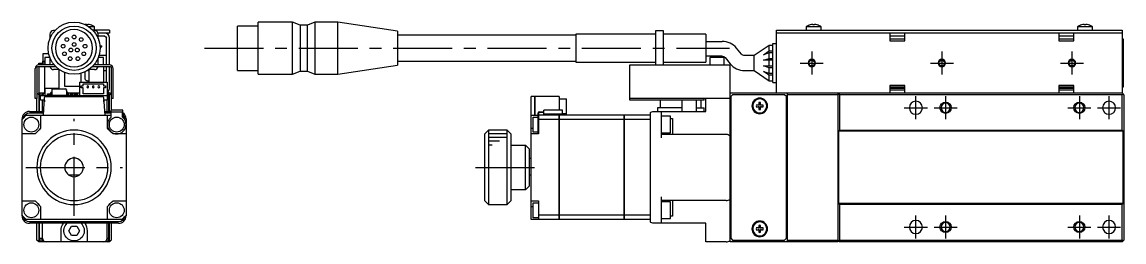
# Model space of a CAD drawing. Extents: x -1 to 623, y -8 to 193.
# Drawn here: x 326.5 to 623, y 73 to 132 of the extents above; entities that cross this region are included whole.
import ezdxf

# ---------------------------------------------------------------- set-up
doc = ezdxf.new("R2010")
doc.units = 0
doc.header["$LTSCALE"] = 0.5
doc.linetypes.add('CENTER', pattern=[50.8, 31.75, -6.35, 6.35, -6.35])
for name, color, linetype in [('MSM_CENTER', 1, 'CENTER'), ('MSM_CONTINUOUS', 7, 'CONTINUOUS'), ('MSM_NARROW', 5, 'CONTINUOUS')]:
    doc.layers.add(name, color=color, linetype=linetype)

msp = doc.modelspace()

# ---------------------------------------------------------------- linework, layer by layer
at = {"layer": 'MSM_CENTER'}
for p, q in [((375.56, 125), (516.82, 125)), ((539, 124.1), (539, 117.9)), ((574, 124.1), (574, 117.9)), ((609, 124.1), (609, 117.9)), ((535.9, 121), (542.1, 121)), ((570.9, 121), (577.1, 121)), ((605.9, 121), (612.1, 121)), ((567, 105.9), (567, 112.1)), ((575, 112.1), (575, 105.9)), ((611, 112.1), (611, 105.9)), ((619, 105.9), (619, 112.1)), ((563.9, 109), (570.1, 109)), ((571.9, 109), (578.1, 109)), ((607.9, 109), (614.1, 109)), ((615.9, 109), (622.1, 109)), ((340.5, 80), (340.5, 106)), ((327.5, 93), (353.5, 93)), ((448.5, 93), (466.5, 93)), ((567, 73.9), (567, 80.1)), ((575, 80.1), (575, 73.9)), ((611, 80.1), (611, 73.9)), ((619, 73.9), (619, 80.1)), ((563.9, 77), (570.1, 77)), ((571.9, 77), (578.1, 77)), ((607.9, 77), (614.1, 77)), ((615.9, 77), (622.1, 77))]:
    msp.add_line(p, q, dxfattribs=at)
at = {"layer": 'MSM_CONTINUOUS'}
for p, q in [((343.8, 131.26), (343.8, 131.39)), ((344.2, 131.26), (343.8, 131.26)), ((344.2, 131.39), (344.2, 131.26)), ((346, 130.7), (344.57, 130.7)), ((344.95, 131.26), (344.93, 131.26)), ((346, 129.8), (346, 130.7)), ((384.5, 119.05), (384.5, 130.95)), ((390, 130.95), (384.5, 130.95)), ((390, 118), (390, 132)), ((399.3, 132), (390, 132)), ((399.3, 118), (399.3, 132)), ((401.3, 131.15), (399.3, 132)), ((401.3, 131.15), (401.3, 118.85)), ((403.3, 131.15), (401.3, 131.15)), ((405.3, 132), (403.3, 131.15)), ((403.3, 118.85), (403.3, 131.15)), ((405.3, 132), (405.3, 118)), ((411.5, 132), (405.3, 132)), ((411.5, 118), (411.5, 132)), ((427.5, 129.57), (411.5, 132)), ((541.5, 130.7), (537.5, 130.7)), ((537.5, 130.7), (537.5, 129.8)), ((538.57, 131.26), (538.55, 131.26)), ((539.3, 131.26), (539.3, 131.39)), ((539.7, 131.26), (539.3, 131.26)), ((539.7, 131.39), (539.7, 131.26)), ((540.45, 131.26), (540.43, 131.26)), ((541.5, 129.8), (541.5, 130.7)), ((614.5, 130.7), (610.5, 130.7)), ((610.5, 130.7), (610.5, 129.8)), ((611.57, 131.26), (611.55, 131.26)), ((612.3, 131.26), (612.3, 131.39)), ((612.7, 131.26), (612.3, 131.26)), ((612.7, 131.39), (612.7, 131.26)), ((613.45, 131.26), (613.43, 131.26)), ((614.5, 129.8), (614.5, 130.7)), ((334, 128.75), (334, 127.6)), ((335.36, 129.75), (335, 129.75)), ((350, 129.8), (345.6, 129.8)), ((346, 129.75), (345.64, 129.75)), ((350, 129), (346.97, 129)), ((347, 127.6), (347, 128.75)), ((348.8, 128.2), (347, 128.2)), ((347.2, 127.5), (347.04, 127.5)), ((347.2, 127.03), (347.2, 127.5)), ((349.2, 120.5), (349.2, 127.8)), ((350, 129.8), (350, 129)), ((350, 120.5), (350, 127.8)), ((427.5, 129.57), (427.5, 120.43)), ((475.5, 128.5), (427.5, 128.5)), ((475.5, 128.75), (475.5, 121.25)), ((497, 128.75), (475.5, 128.75)), ((497, 129.75), (499, 129.75)), ((497, 120.5), (497, 129.75)), ((499, 129.75), (499, 120.5)), ((510.5, 128.75), (499, 128.75)), ((510.5, 128.75), (510.5, 121.25)), ((529.5, 113), (529.5, 129.8)), ((529.5, 129.8), (622.5, 129.8)), ((622.5, 129), (529.5, 129)), ((560, 129), (560, 127)), ((564, 128.2), (560, 128.2)), ((560, 127.5), (564, 127.5)), ((564, 127), (564, 129)), ((605.5, 129), (605.5, 127)), ((609.5, 128.2), (605.5, 128.2)), ((605.5, 127.5), (609.5, 127.5)), ((609.5, 127), (609.5, 129)), ((622.5, 129.8), (622.5, 113)), ((622.5, 127.5), (622.8, 127.5)), ((622.8, 127.5), (622.8, 114.5)), ((347.47, 125.63), (348, 125.63)), ((347.49, 125.38), (348, 125.38)), ((348, 125.38), (348, 125.63)), ((510.5, 126.83), (514.89, 126.83)), ((520.13, 123.36), (518.72, 125.04)), ((527.5, 125.75), (523.5, 123)), ((527.5, 124.25), (527.5, 125.75)), ((528.5, 125.75), (527.5, 125.75)), ((528.5, 115.75), (528.5, 126.25)), ((528.5, 126.25), (529.5, 126.25)), ((560, 127), (564, 127)), ((605.5, 127), (609.5, 127)), ((332.1, 123.5), (332.1, 121.5)), ((333.66, 123.5), (332.1, 123.5)), ((332.6, 122.5), (332.6, 120.5)), ((333.96, 122.5), (332.6, 122.5)), ((334, 122.4), (334, 120.5)), ((347, 120.5), (347, 122.4)), ((348.4, 122.5), (347.04, 122.5)), ((347.2, 122.5), (347.2, 122.97)), ((349.2, 123), (347.21, 123)), ((348.4, 120.5), (348.4, 122.5)), ((514.89, 122.83), (510.5, 122.83)), ((515.4, 122.5), (511.6, 122.5)), ((511.6, 122.5), (511.6, 120.5)), ((515.4, 120.5), (515.4, 122.5)), ((515.65, 122.47), (517.07, 120.79)), ((523.5, 123), (520.9, 123)), ((523.5, 119), (523.5, 123)), ((526.05, 123.25), (527.5, 124.25)), ((527.5, 123.75), (526.05, 123.25)), ((526.05, 121.75), (527.5, 122.25)), ((528.5, 121.75), (526.05, 121.75)), ((527.5, 124.25), (528.5, 124.25)), ((527.5, 122.25), (527.5, 123.75)), ((528.5, 123.75), (527.5, 123.75)), ((527.5, 122.25), (528.5, 122.25)), ((527.5, 120.25), (527.5, 121.75)), ((330, 111.5), (330, 119.5)), ((330.5, 119.8), (330.5, 111.5)), ((335.6, 120), (330.7, 120)), ((331, 121), (332, 121)), ((331, 120.5), (331, 121)), ((335.14, 120.5), (331, 120.5)), ((331, 120), (331, 113)), ((332, 121.5), (332, 121)), ((332, 121.5), (332.6, 121.5)), ((332, 121.5), (332.1, 121.5)), ((332.6, 121), (332, 121)), ((332, 121), (332, 120.5)), ((332.1, 121.5), (332.6, 121.5)), ((332.5, 120), (332.5, 113)), ((335, 120.5), (335, 120.67)), ((336.51, 119.25), (335, 119.25)), ((336.5, 114.08), (336.5, 119.25)), ((343.4, 118.63), (343.4, 117)), ((346, 119.25), (344.49, 119.25)), ((344.5, 119.25), (344.5, 115.9)), ((350.3, 120), (345.4, 120)), ((350, 120.5), (345.86, 120.5)), ((346, 120.67), (346, 120.5)), ((348.5, 115.9), (348.5, 120)), ((348.5, 119), (349.2, 119)), ((349.2, 115.9), (349.2, 120)), ((350, 114.2), (350, 120)), ((350.5, 119.8), (350.5, 111.5)), ((351, 111.5), (351, 119.5)), ((384.5, 119.05), (390, 119.05)), ((399.3, 118), (401.3, 118.85)), ((401.3, 118.85), (403.3, 118.85)), ((403.3, 118.85), (405.3, 118)), ((411.5, 118), (427.5, 120.43)), ((427.5, 121.5), (475.5, 121.5)), ((475.5, 121.25), (497, 121.25)), ((490, 111), (490, 120.5)), ((490, 120.5), (517, 120.5)), ((499, 121.25), (510.5, 121.25)), ((517, 73), (517, 120.5)), ((520.9, 119), (523.5, 119)), ((523.5, 119), (527.5, 116.25)), ((526.05, 120.25), (528.5, 120.25)), ((527.5, 119.75), (526.05, 120.25)), ((526.05, 118.75), (527.5, 118.25)), ((527.5, 117.75), (526.05, 118.75)), ((527.5, 118.25), (527.5, 119.75)), ((528.5, 119.75), (527.5, 119.75)), ((338, 114.75), (338, 118.46)), ((341.92, 115.9), (349.42, 115.9)), ((341.92, 115.9), (341.92, 112.2)), ((342.3, 118.24), (342.3, 115.9)), ((349.42, 115.9), (349.42, 112.2)), ((390, 118), (399.3, 118)), ((405.3, 118), (411.5, 118)), ((527.5, 118.25), (528.5, 118.25)), ((527.5, 116.25), (527.5, 117.75)), ((528.5, 117.75), (527.5, 117.75)), ((527.5, 116.25), (528.5, 116.25)), ((528.5, 115.75), (529.5, 115.75)), ((330.5, 112.5), (331, 113)), ((331, 112.5), (330.75, 112.75)), ((331.5, 113), (331, 112.5)), ((331, 113), (332.5, 113)), ((332, 112.2), (332, 113)), ((332.5, 113), (332.6, 113)), ((332.6, 114.2), (332.6, 112.2)), ((336.4, 114.2), (332.6, 114.2)), ((333.32, 112.75), (334.16, 112.75)), ((333.32, 112.2), (333.32, 112.75)), ((334.16, 112.53), (334.16, 112.86)), ((334.39, 112.86), (334.39, 112.53)), ((334.39, 112.75), (334.6, 112.75)), ((334.6, 113.19), (334.49, 113.19)), ((334.6, 112.96), (334.49, 112.96)), ((334.6, 112.4), (334.6, 113.98)), ((334.7, 114.08), (338.08, 114.08)), ((336.4, 114.08), (336.4, 114.2)), ((341.92, 114.75), (338, 114.75)), ((338.15, 114.05), (338.47, 113.73)), ((338.5, 113.66), (338.5, 112.4)), ((338.61, 113.19), (338.5, 113.19)), ((338.61, 112.96), (338.5, 112.96)), ((338.5, 112.75), (338.71, 112.75)), ((338.71, 112.86), (338.71, 112.53)), ((338.91, 113), (341.92, 113)), ((338.94, 112.53), (338.94, 112.86)), ((338.94, 112.75), (339, 112.75)), ((339, 112.44), (339, 113)), ((339.5, 112.43), (339.5, 113)), ((339.5, 112.75), (340.25, 112.75)), ((340.25, 112.2), (340.25, 113)), ((340.75, 112.2), (340.75, 113)), ((340.75, 112.75), (341.5, 112.75)), ((341.5, 112.2), (341.5, 113)), ((342.42, 114.35), (342.42, 114.85)), ((342.42, 114.85), (342.92, 114.85)), ((342.92, 114.35), (342.42, 114.35)), ((342.92, 114.85), (342.92, 115.4)), ((342.92, 115.4), (348.42, 115.4)), ((342.92, 112.7), (342.92, 114.35)), ((348.42, 112.7), (342.92, 112.7)), ((348.42, 115.4), (348.42, 114.85)), ((348.42, 114.85), (348.92, 114.85)), ((348.92, 114.35), (348.42, 114.35)), ((348.42, 114.35), (348.42, 112.7)), ((348.92, 114.85), (348.92, 114.35)), ((350, 113), (349.42, 113)), ((350, 112.5), (349.5, 113)), ((350, 113), (350.5, 112.5)), ((350.25, 112.75), (350, 112.5)), ((517, 113), (622.5, 113)), ((532.5, 73), (532.5, 113)), ((546, 113), (546, 73)), ((546.25, 112.75), (546, 112.5)), ((546.5, 113), (546.25, 112.75)), ((546.25, 112.75), (546.5, 112.5)), ((560, 115), (560, 113)), ((564, 115), (560, 115)), ((564, 114.5), (560, 114.5)), ((560, 114.3), (564, 114.3)), ((560, 113.8), (560.95, 113.8)), ((560.95, 113.8), (563.05, 113.8)), ((563.05, 113.8), (564, 113.8)), ((563.5, 114.5), (563.5, 114.3)), ((564, 113), (564, 115)), ((609.5, 115), (605.5, 115)), ((605.5, 115), (605.5, 113)), ((609.5, 114.5), (605.5, 114.5)), ((605.5, 114.3), (609.5, 114.3)), ((605.5, 113.8), (606.45, 113.8)), ((606.45, 113.8), (608.55, 113.8)), ((608.55, 113.8), (609.5, 113.8)), ((609.5, 113), (609.5, 115)), ((622.8, 114.5), (622.5, 114.5)), ((622.75, 112.75), (622.5, 113)), ((622.5, 112.5), (622.75, 112.75)), ((623, 112.5), (622.75, 112.75)), ((330.5, 111.5), (330, 111.5)), ((330.5, 108), (330.5, 111.5)), ((331, 112.5), (331, 108)), ((331.2, 112.5), (332, 112.5)), ((331.2, 108), (331.2, 112.5)), ((331.5, 112), (331.2, 112)), ((331.5, 111), (331.5, 112.2)), ((349.5, 112.2), (331.5, 112.2)), ((332.53, 111), (331.5, 111)), ((332, 108), (332, 111)), ((332.25, 107), (332.58, 111.72)), ((332.5, 111), (332.5, 110.58)), ((332.88, 112), (348.12, 112)), ((333.55, 112.2), (333.55, 112.43)), ((334.06, 112.43), (333.55, 112.43)), ((333.8, 112.2), (333.8, 112.43)), ((333.86, 112.2), (333.86, 112.43)), ((334.28, 112.2), (334.28, 112.28)), ((338.4, 112.3), (334.7, 112.3)), ((336.28, 112.2), (336.28, 112.3)), ((336.4, 112.2), (336.4, 112.3)), ((337, 112.3), (337, 112.2)), ((337.81, 112.2), (337.81, 112.3)), ((338.5, 112.63), (338.71, 112.63)), ((338.94, 112.63), (339, 112.63)), ((339, 112.2), (339, 112.2)), ((339.04, 112.43), (339.55, 112.43)), ((339.23, 112.43), (339.23, 112.2)), ((339.3, 112.43), (339.3, 112.2)), ((339.5, 112.63), (340.25, 112.63)), ((339.55, 112.43), (339.55, 112.2)), ((340.75, 112.63), (341.5, 112.63)), ((348.42, 111.72), (348.75, 107)), ((349.5, 111), (348.47, 111)), ((348.5, 110.58), (348.5, 111)), ((349.4, 108), (349.4, 111)), ((349.42, 112.5), (349.8, 112.5)), ((349.5, 111), (349.5, 112.2)), ((349.8, 112), (349.5, 112)), ((349.8, 112.5), (349.8, 108)), ((350, 108), (350, 112.5)), ((350.5, 111.5), (350.5, 108.4)), ((351, 111.5), (350.5, 111.5)), ((463.5, 79), (463.5, 112)), ((464.5, 112), (463.5, 112)), ((464.5, 107), (464.5, 112)), ((464.5, 111.99), (464.51, 111.99)), ((464.51, 112), (464.51, 107)), ((471, 112), (464.51, 112)), ((471, 112), (471, 108.4)), ((471, 111.4), (473, 111.4)), ((471, 111), (471.01, 111)), ((471.01, 111), (471.01, 108.4)), ((473, 107), (473, 111.4)), ((517, 111.5), (490, 111.5)), ((510, 111), (490, 111)), ((498.25, 109), (498.25, 111)), ((504, 111), (504, 108)), ((508, 108), (508, 111)), ((509.25, 109), (509.25, 111)), ((510, 111), (510, 111.5)), ((510.5, 108), (510.5, 111.5)), ((517.7, 112.5), (517.2, 112)), ((517.2, 112), (517.2, 74)), ((531.7, 112.5), (517.7, 112.5)), ((524.76, 109.74), (524.08, 109.74)), ((524.76, 110.42), (524.76, 109.74)), ((525.24, 109.74), (525.24, 110.42)), ((525.92, 109.74), (525.24, 109.74)), ((532.2, 112), (531.7, 112.5)), ((532.2, 74), (532.2, 112)), ((546, 112.5), (532.5, 112.5)), ((546.5, 112.5), (546.5, 103)), ((622.5, 112.5), (546.5, 112.5)), ((622.5, 103), (622.5, 112.5)), ((623, 112.5), (623, 73.5)), ((327.65, 107), (350.5, 107)), ((328.5, 108), (332.32, 108)), ((328.5, 107.62), (332.29, 107.62)), ((331.5, 107), (331.5, 103.5)), ((348.68, 108), (350.4, 108)), ((348.71, 107.62), (350.4, 107.62)), ((349.5, 103.5), (349.5, 107)), ((350.4, 108.4), (350.4, 107.3)), ((353.6, 108.4), (350.4, 108.4)), ((350.4, 107.3), (350.5, 107.3)), ((350.5, 106.5), (350.5, 107.9)), ((350.5, 107.9), (353.5, 107.9)), ((353.5, 106.5), (353.5, 107.9)), ((353.5, 107.3), (353.6, 107.3)), ((353.6, 107.3), (353.6, 108.4)), ((463.5, 107), (465.4, 107)), ((465.4, 102), (465.4, 107.6)), ((465.5, 107.6), (465.5, 102)), ((471, 107), (465.5, 107)), ((465.7, 107.9), (466.9, 107.9)), ((465.7, 107.8), (466.9, 107.8)), ((471.9, 108.4), (466.9, 108.4)), ((466.9, 107.3), (466.9, 108.4)), ((471.9, 107.3), (466.9, 107.3)), ((471, 79), (471, 107.3)), ((471, 106.99), (471.01, 106.99)), ((471.01, 107.3), (471.01, 79)), ((488.5, 107), (471.01, 107)), ((471.9, 107.3), (471.9, 108.4)), ((471.9, 107.5), (473, 107.5)), ((488.5, 79), (488.5, 107)), ((488.5, 106.99), (488.51, 106.99)), ((488.51, 107), (488.51, 79)), ((495.5, 107), (488.51, 107)), ((495.5, 107.62), (495.5, 78.38)), ((496.5, 108), (510.5, 108)), ((497.5, 109), (497.5, 108)), ((504, 109), (497.5, 109)), ((498.5, 108), (498.5, 100.9)), ((501, 106.75), (498.5, 106.75)), ((501, 102.25), (501, 106.75)), ((508, 109), (510, 109)), ((510, 108), (510, 109)), ((517.2, 107.25), (517, 107.25)), ((524.08, 109.26), (524.76, 109.26)), ((524.76, 109.26), (524.76, 108.58)), ((525.24, 108.58), (525.24, 109.26)), ((525.24, 109.26), (525.92, 109.26)), ((532.5, 107.25), (532.2, 107.25)), ((532.5, 106.75), (532.2, 106.75)), ((326.5, 80), (326.5, 106)), ((354.5, 106), (354.5, 80)), ((464, 106.5), (465.5, 106.5)), ((464, 102.5), (464, 106.5)), ((471, 105.85), (465.5, 105.85)), ((471, 105.84), (471.01, 105.84)), ((488.5, 105.85), (471.01, 105.85)), ((488.5, 105.84), (488.51, 105.84)), ((495.5, 105.85), (488.51, 105.85)), ((501, 106.08), (501.5, 106.08)), ((501.5, 106.08), (501.5, 101.9)), ((330, 102), (326.5, 102)), ((354.5, 102), (351, 102)), ((452, 103), (451, 102)), ((451, 84), (451, 102)), ((452, 103), (452, 83)), ((457, 103), (452, 103)), ((457, 83), (457, 103)), ((458, 102), (457, 103)), ((458, 102), (458, 84)), ((463.5, 103.5), (464, 103.5)), ((465.5, 102), (463.5, 102)), ((465.4, 102.5), (464, 102.5)), ((498.5, 102.25), (501, 102.25)), ((498.5, 101.9), (516, 101.9)), ((517.2, 103), (517, 103)), ((517.2, 102), (517, 102)), ((532.2, 101.25), (532.5, 101.25)), ((546.5, 103), (546.2, 102.7)), ((622.8, 102.7), (546.2, 102.7)), ((546.2, 102.7), (546.2, 83.3)), ((546.5, 103), (622.5, 103)), ((622.8, 102.7), (622.5, 103)), ((622.8, 83.3), (622.8, 102.7)), ((458, 99), (462, 99)), ((463, 98), (462, 99)), ((462, 87), (462, 99)), ((463, 98), (463, 88)), ((517.2, 100.5), (517, 100.5)), ((532.3, 98), (532.2, 98)), ((532.3, 88), (532.3, 98)), ((532.5, 97.8), (532.3, 98)), ((463, 95.5), (463.5, 95.5)), ((339, 91), (342, 91)), ((463, 91), (463.5, 91)), ((462, 87), (458, 87)), ((462, 87), (463, 88)), ((532.2, 88), (532.3, 88)), ((532.3, 88), (532.5, 88.2)), ((326.5, 84), (330, 84)), ((351, 84), (354.5, 84)), ((451, 84), (452, 83)), ((457, 83), (458, 84)), ((463.5, 84), (465.5, 84)), ((464, 83.5), (465.5, 83.5)), ((464, 79.5), (464, 83.5)), ((465.5, 84), (465.5, 79)), ((498.5, 85.1), (498.5, 78)), ((516, 84.1), (498.5, 84.1)), ((501, 83.75), (498.5, 83.75)), ((501, 79.25), (501, 83.75)), ((501.5, 84.1), (501.5, 79.92)), ((517, 85.5), (517.2, 85.5)), ((517.2, 84), (517, 84)), ((532.5, 84.75), (532.2, 84.75)), ((546.2, 83.3), (546.5, 83)), ((622.8, 83.3), (546.2, 83.3)), ((622.5, 83), (622.8, 83.3)), ((331.5, 82.5), (331.5, 79)), ((349.5, 79), (349.5, 82.5)), ((452, 83), (457, 83)), ((463.5, 82.5), (464, 82.5)), ((471, 80.15), (465.5, 80.15)), ((471, 80.16), (471.01, 80.16)), ((488.5, 80.15), (471.01, 80.15)), ((488.5, 80.16), (488.51, 80.16)), ((495.5, 80.15), (488.51, 80.15)), ((517, 83), (517.2, 83)), ((546.5, 83), (546.5, 73.5)), ((622.5, 83), (546.5, 83)), ((622.5, 73.5), (622.5, 83)), ((353.35, 79), (327.65, 79)), ((352.5, 78.38), (328.5, 78.38)), ((352.5, 78), (328.5, 78)), ((330.5, 73.5), (330.5, 78)), ((331, 78), (331, 73.5)), ((331.2, 73.5), (331.2, 78)), ((332, 74), (332, 78)), ((339.06, 76), (339.78, 77.25)), ((339.78, 77.25), (341.22, 77.25)), ((341.22, 77.25), (341.94, 76)), ((349.4, 74), (349.4, 78)), ((349.8, 78), (349.8, 73.5)), ((350, 73.5), (350, 78)), ((350.5, 78), (350.5, 73.5)), ((471, 79), (463.5, 79)), ((465.5, 79.5), (464, 79.5)), ((471, 79.01), (471.01, 79.01)), ((488.5, 79), (471.01, 79)), ((488.5, 79.01), (488.51, 79.01)), ((495.5, 79), (488.51, 79)), ((510.5, 78), (496.5, 78)), ((498.5, 79.25), (501, 79.25)), ((501.5, 79.92), (501, 79.92)), ((510.5, 73), (510.5, 78)), ((517, 78.75), (517.2, 78.75)), ((524.76, 77.42), (524.76, 76.74)), ((525.24, 76.74), (525.24, 77.42)), ((532.2, 79.25), (532.5, 79.25)), ((532.2, 78.75), (532.5, 78.75)), ((337, 73), (337, 76)), ((339.78, 74.75), (339.06, 76)), ((341.22, 74.75), (339.78, 74.75)), ((341.94, 76), (341.22, 74.75)), ((344, 76), (344, 73)), ((524.76, 76.74), (524.08, 76.74)), ((524.08, 76.26), (524.76, 76.26)), ((524.76, 76.26), (524.76, 75.58)), ((525.92, 76.74), (525.24, 76.74)), ((525.24, 75.58), (525.24, 76.26)), ((525.24, 76.26), (525.92, 76.26)), ((331, 73), (330.5, 73.5)), ((330.75, 73.25), (331, 73.5)), ((331, 73.5), (331.5, 73)), ((350, 73), (331, 73)), ((331.2, 74), (332, 74)), ((332, 73.5), (331.2, 73.5)), ((332, 73), (332, 74)), ((349, 73), (349, 73.2)), ((349.8, 73.5), (349.27, 73.5)), ((349.4, 74), (349.8, 74)), ((349.5, 73), (350, 73.5)), ((350, 73.5), (350.25, 73.25)), ((350.5, 73.5), (350, 73)), ((516, 73), (510.5, 73)), ((546, 73), (517, 73)), ((517.2, 74), (517.7, 73.5)), ((517.7, 73.5), (531.7, 73.5)), ((531.7, 73.5), (532.2, 74)), ((532.5, 73.5), (546, 73.5)), ((546, 73.5), (546.25, 73.25)), ((546.5, 73.5), (546.25, 73.25)), ((546.25, 73.25), (546.5, 73)), ((546.5, 73.5), (622.5, 73.5)), ((622.5, 73), (546.5, 73)), ((622.75, 73.25), (622.5, 73.5)), ((622.5, 73), (622.75, 73.25)), ((622.75, 73.25), (623, 73.5))]:
    msp.add_line(p, q, dxfattribs=at)
for centre, radius in [((340.5, 125), 7), ((340.5, 125), 5.95), ((338.57, 127.3), 0.5), ((340.5, 128), 0.5), ((342.43, 127.3), 0.5), ((337.55, 125.52), 0.5), ((339.63, 124.5), 0.5), ((340.5, 126), 0.5), ((341.37, 124.5), 0.5), ((343.45, 125.52), 0.5), ((337.9, 123.5), 0.5), ((339.47, 122.18), 0.5), ((341.53, 122.18), 0.5), ((343.1, 123.5), 0.5), ((539, 121), 0.783), ((574, 121), 0.783), ((609, 121), 0.783), ((329, 104.5), 2), ((352, 104.5), 2), ((340.5, 93), 9), ((329, 81.5), 2), ((352, 81.5), 2)]:
    msp.add_circle(centre, radius, dxfattribs=at)
at = {"layer": 'MSM_CONTINUOUS', "extrusion": (0, 0, -1)}
for centre, radius in [((-340.5, 125), 5), ((-344.17, 114.6), 0.25), ((-345.67, 114.6), 0.25), ((-347.17, 114.6), 0.25), ((-525, 109.5), 2.1), ((-525, 109.5), 1.9), ((-567, 109), 1.75), ((-575, 109), 1.23), ((-611, 109), 1.23), ((-619, 109), 1.75), ((-340.5, 93), 10), ((-340.5, 93), 2.5), ((-525, 76.5), 2.1), ((-525, 76.5), 1.9), ((-567, 77), 1.75), ((-575, 77), 1.23), ((-611, 77), 1.23), ((-619, 77), 1.75)]:
    msp.add_circle(centre, radius, dxfattribs=at)
at = {"layer": 'MSM_CONTINUOUS'}
for centre, radius, start, end in [((344, 128.2), 3.19, 93.5904, 99.8594), ((344, 128.2), 3.19, 73.0947, 86.4096), ((344, 128.2), 3.2, 51.3178, 72.73), ((539.5, 128.2), 3.2, 107.27, 128.6822), ((539.5, 128.2), 3.19, 93.5904, 106.9053), ((539.5, 128.2), 3.19, 73.0947, 86.4096), ((539.5, 128.2), 3.2, 51.3178, 72.73), ((612.5, 128.2), 3.2, 107.27, 128.6822), ((612.5, 128.2), 3.19, 93.5904, 106.9053), ((612.5, 128.2), 3.19, 73.0947, 86.4096), ((612.5, 128.2), 3.2, 51.3178, 72.73), ((335, 128.75), 1, 90, 180), ((346, 128.75), 1, 0, 90), ((348.8, 127.8), 1.2, 0, 90), ((514.89, 121.83), 5, 40, 90), ((331, 119.5), 1, 90, 180), ((335, 120.25), 1, 194.4775, 270), ((344.15, 121), 2, 268.7493, 280.0787), ((346, 120.25), 1, 270, 345.5225), ((350, 119.5), 1, 0, 90), ((520.9, 124), 5, 220, 270), ((344.15, 117), 0.75, 180, 297.8182), ((333, 112), 1, 113.5783, 168.463), ((334.49, 112.86), 0.33, 90, 180), ((334.7, 113.98), 0.1, 90, 180), ((338.08, 113.98), 0.1, 45, 90), ((338.4, 113.66), 0.1, 0, 45), ((338.61, 112.86), 0.33, 0, 90), ((348.8, 114.2), 1.2, 301.3881, 0), ((334.06, 112.53), 0.33, 270, 0), ((334.7, 112.4), 0.1, 180, 270), ((338.4, 112.4), 0.1, 270, 0), ((339.04, 112.53), 0.33, 180, 270), ((525, 109.5), 0.95, 165.3667, 194.6333), ((525, 109.5), 0.365, 138.8496, 221.1504), ((525, 109.5), 0.95, 75.3667, 104.6333), ((525, 109.5), 0.365, 48.8496, 131.1504), ((525, 109.5), 0.365, 318.8496, 41.1504), ((525, 109.5), 0.95, 345.3667, 14.6333), ((328.5, 106), 2, 90, 180), ((352.5, 106), 2, 0, 56.633), ((465.7, 107.6), 0.3, 90, 180), ((525, 109.5), 0.365, 228.8496, 311.1504), ((525, 109.5), 0.95, 255.3667, 284.6333), ((352, 104.5), 2.5, 126.8699, 53.1301), ((516, 85.6), 1.5, 270, 311.8103), ((328.5, 80), 2, 180, 270), ((352.5, 80), 2, 270, 0), ((525, 76.5), 0.95, 75.3667, 104.6333), ((525, 76.5), 0.95, 165.3667, 194.6333), ((525, 76.5), 0.365, 138.8496, 221.1504), ((525, 76.5), 0.365, 48.8496, 131.1504), ((525, 76.5), 0.365, 228.8496, 311.1504), ((525, 76.5), 0.95, 255.3667, 284.6333), ((525, 76.5), 0.365, 318.8496, 41.1504), ((525, 76.5), 0.95, 345.3667, 14.6333), ((333, 74), 1, 180, 270), ((348.4, 74), 1, 270, 0), ((516, 74.5), 1.5, 270, 311.8103)]:
    msp.add_arc(centre, radius, start, end, dxfattribs=at)
at = {"layer": 'MSM_CONTINUOUS', "extrusion": (0, 0, -1)}
for centre, radius, start, end in [((-348.8, 127.8), 0.4, 90, 180), ((-514.89, 121.83), 1, 90, 140), ((-520.9, 124), 1, 270, 320), ((-330.7, 119.8), 0.2, 0, 90), ((-350.3, 119.8), 0.2, 90, 180), ((-334.49, 112.86), 0.1, 0, 90), ((-338.61, 112.86), 0.1, 90, 180), ((-332.88, 111.7), 0.3, 4, 90), ((-334.06, 112.53), 0.1, 180, 270), ((-339.04, 112.53), 0.1, 270, 0), ((-348.12, 111.7), 0.3, 90, 176), ((-340.5, 93), 19, 42.5369, 47.4631), ((-328.5, 106), 1.62, 9.7265, 90), ((-352.5, 106), 1.62, 128.1727, 170.2735), ((-340.5, 93), 19, 133.1736, 137.4631), ((-465.7, 107.6), 0.2, 0, 90), ((-496.5, 106.5), 1.5, 48.1897, 90), ((-317.34, 116.16), 19, 221.7998, 228.2002), ((-363.66, 116.16), 19, 311.7998, 318.2002), ((-516, 100.4), 1.5, 90, 131.8103), ((-317.34, 69.84), 19, 131.7998, 138.2002), ((-363.66, 69.84), 19, 41.7998, 48.2002), ((-340.5, 93), 19, 312.5369, 317.4631), ((-340.5, 93), 19, 222.5369, 227.4631), ((-328.5, 80), 1.62, 270, 350.2735), ((-340.5, 76), 3.5, 0, 34.8499), ((-340.5, 76), 2.75, 133.3418, 46.6582), ((-340.5, 76), 3.5, 145.1501, 180), ((-352.5, 80), 1.62, 189.7265, 270), ((-496.5, 79.5), 1.5, 270, 311.8103)]:
    msp.add_arc(centre, radius, start, end, dxfattribs=at)
at = {"layer": 'MSM_NARROW'}
for p, q in [((457, 102), (452, 102)), ((457, 101), (452, 101)), ((455, 100), (452, 100)), ((453, 99), (452, 99))]:
    msp.add_line(p, q, dxfattribs=at)
at = {"layer": 'MSM_NARROW', "extrusion": (0, 0, -1)}
for centre in [(-539, 121), (-574, 121), (-609, 121)]:
    msp.add_circle(centre, 1, dxfattribs=at)
at = {"layer": 'MSM_NARROW'}
for centre in [(575, 109), (611, 109), (575, 77), (611, 77)]:
    msp.add_circle(centre, 1.5, dxfattribs=at)

doc.saveas('drawing.dxf')
